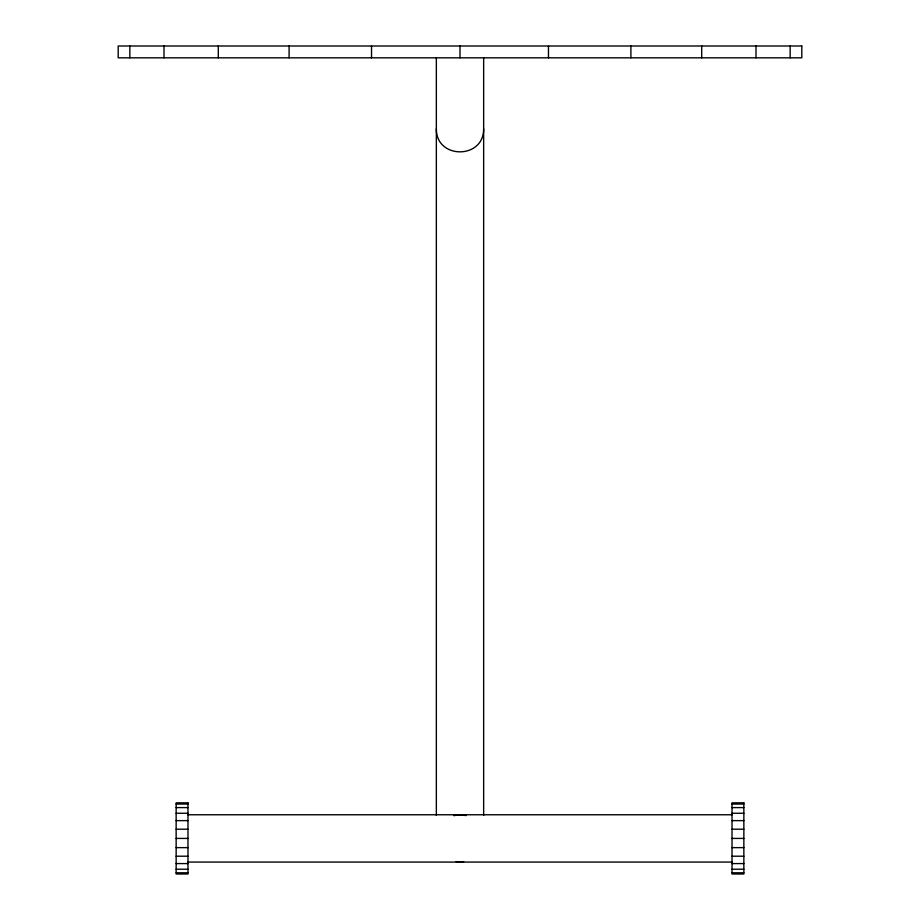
<?xml version="1.0" encoding="UTF-8"?>
<svg xmlns="http://www.w3.org/2000/svg" width="920" height="920" viewBox="0 0 920 920"><rect width="100%" height="100%" fill="white"/><g stroke="black" fill="none" stroke-linecap="round" stroke-linejoin="round"><path stroke-width="1.38" d="M483.655 128.788C483.966 159.505 436.034 159.505 436.344 128.788M460 814.763L453.882 815.568A23.655 23.655 0 0 1 460 814.763L466.118 815.568M456.297 861.775A23.655 23.655 0 0 0 460 862.074L463.668 861.591M176.145 804.045L187.979 804.045M732.021 804.045L743.855 804.045M176.145 807.599L187.979 807.599M732.021 807.599L743.855 807.599M176.145 813.257L187.979 813.257M732.021 813.257L743.855 813.257M187.979 814.763L732.021 814.763M176.145 820.628L187.979 820.628M732.021 820.628L743.855 820.628M176.145 829.207L187.979 829.207M732.021 829.207L743.855 829.207M176.145 838.419L187.979 838.419M732.021 838.419L743.855 838.419M176.145 847.63L187.979 847.63M732.021 847.63L743.855 847.63M176.145 856.209L187.979 856.209M732.021 856.209L743.855 856.209M187.979 862.074L732.021 862.074M176.145 863.581L187.979 863.581M732.021 863.581L743.855 863.581M176.145 869.227L187.979 869.227M732.021 869.227L743.855 869.227M176.145 872.793L187.979 872.793M732.021 872.793L743.855 872.793M456.331 861.591L460 862.074M790.154 46L790.154 57.822M756.01 46L756.01 57.822M701.695 46L701.695 57.822M630.901 46L630.901 57.822M548.469 46L548.469 57.822M483.655 57.822L483.655 815.43M460 46L460 57.822M436.344 57.822L436.344 815.43M371.53 46L371.53 57.822M289.098 46L289.098 57.822M218.304 46L218.304 57.822M163.99 46L163.99 57.822M129.846 46L129.846 57.822M801.803 46L118.197 46L118.197 57.822L801.803 57.822L801.803 46M187.979 802.838L176.145 802.838L176.145 874L187.979 874L187.979 802.838M743.855 802.838L732.021 802.838L732.021 874L743.855 874L743.855 802.838"/></g></svg>
